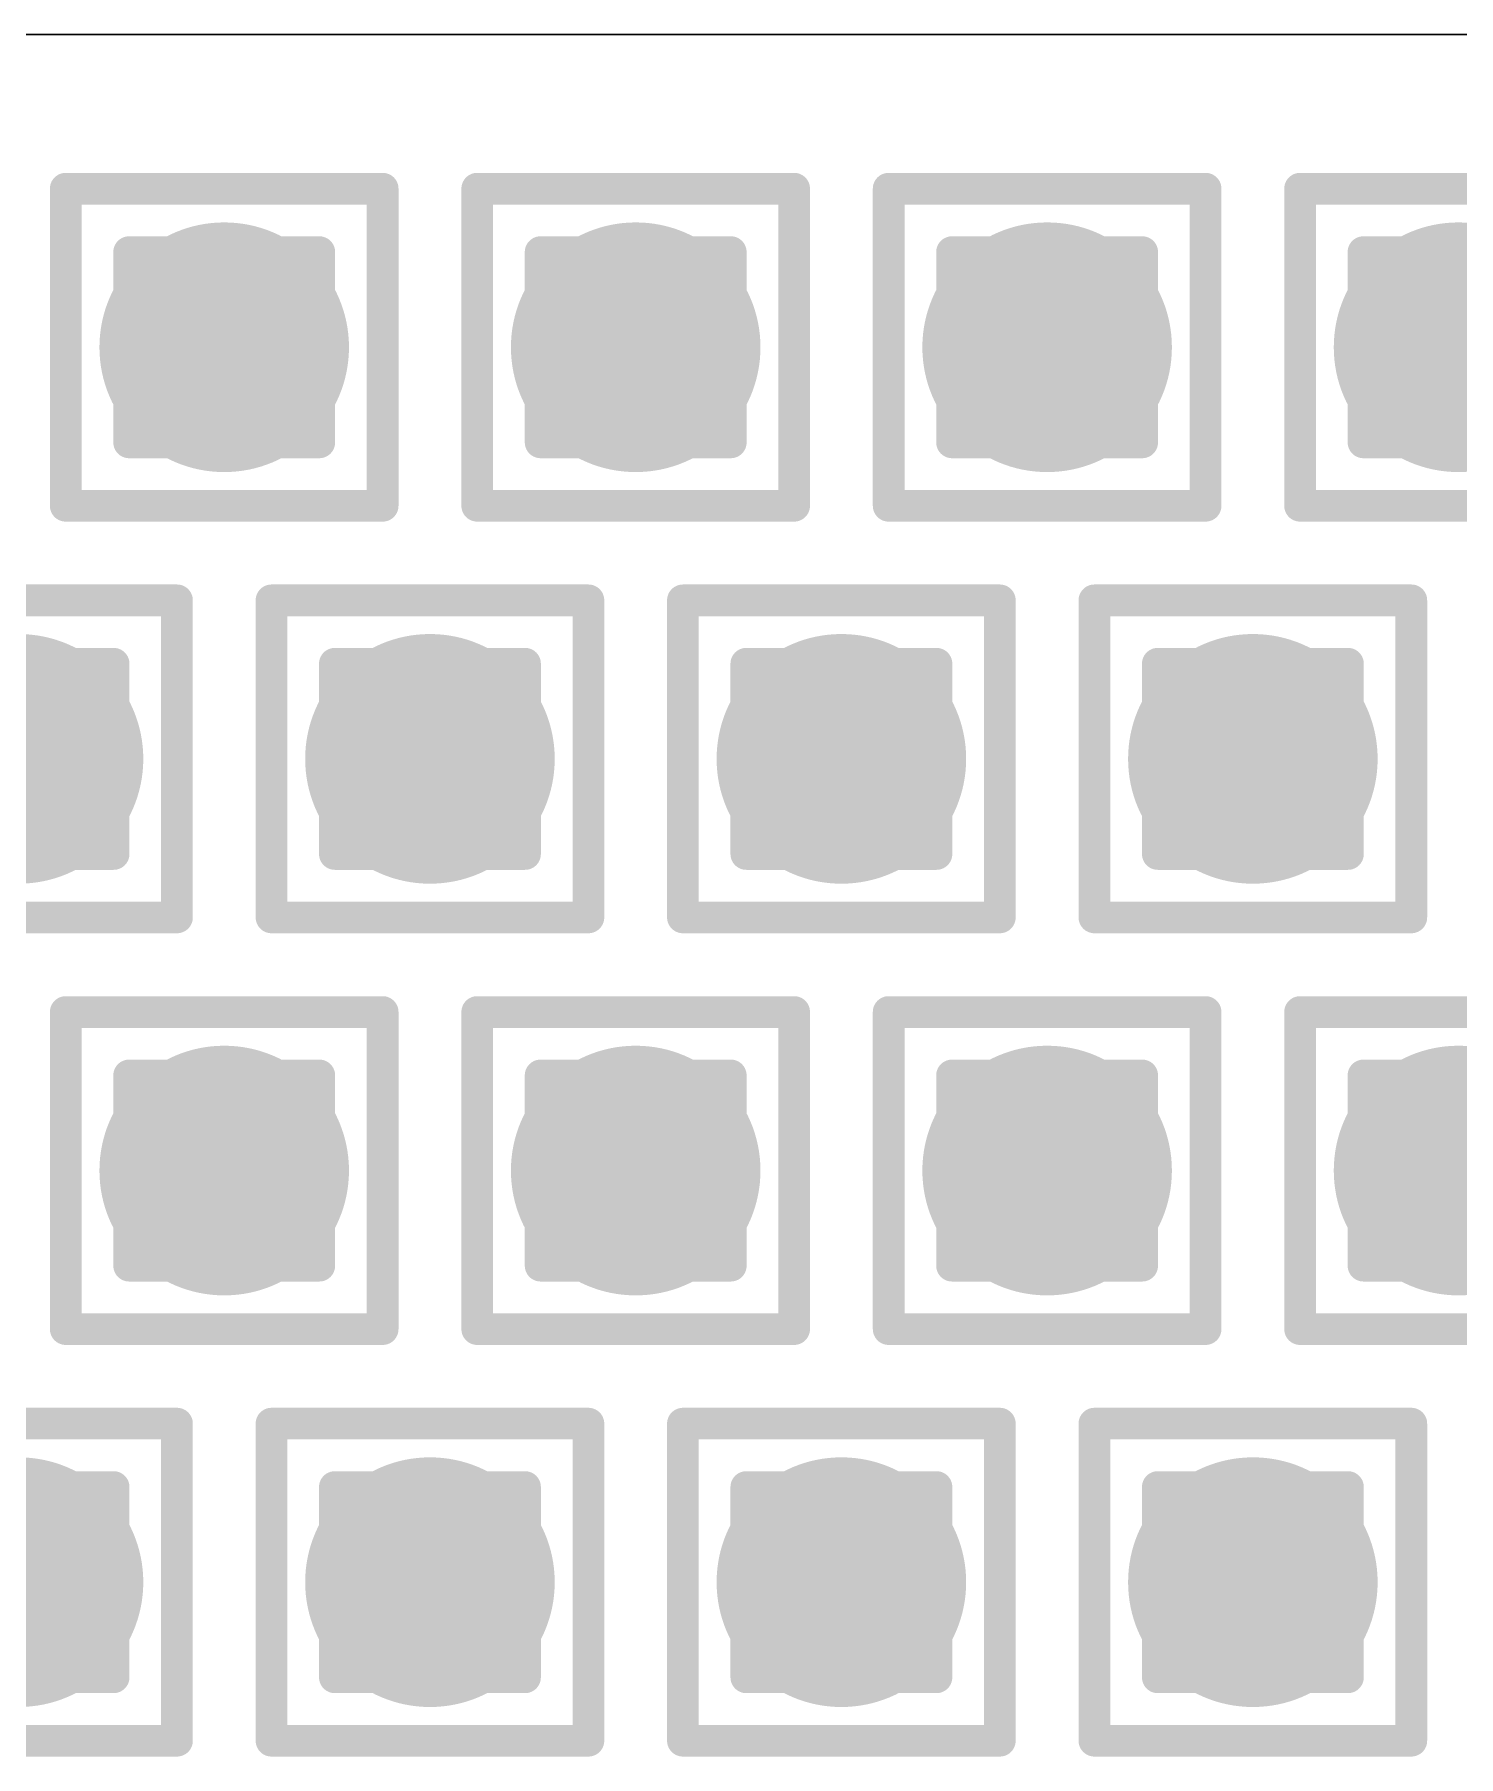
# Model space of a CAD drawing. Header units: inches. Extents: x -12 to 5357, y -8 to 5291.
# Drawn here: x 37.18 to 39.463, y 11.097 to 13.856 of the extents above; entities that cross this region are included whole.
import ezdxf

# ---------------------------------------------------------------- set-up
doc = ezdxf.new("R2010")
doc.units = ezdxf.units.IN
for name, color, linetype in [('Bottom Layer', 5, 'Continuous'), ('Drill Drawing', 1, 'Continuous'), ('Ground', 16, 'Continuous'), ('Multi-Layer', 9, 'Continuous'), ('Power', 76, 'Continuous'), ('Top Layer', 1, 'Continuous'), ('Via Holes', 16, 'Continuous')]:
    doc.layers.add(name, color=color, linetype=linetype)

msp = doc.modelspace()

# ---------------------------------------------------------------- hatches: boundary and pattern name
at = {"layer": 'Bottom Layer'}
h = msp.add_hatch(color=5, dxfattribs=at)
edge = h.paths.add_edge_path()
edge.add_arc((37.4843, 13.3553), 0.2, 0, 360)
h = msp.add_hatch(color=5, dxfattribs=at)
edge = h.paths.add_edge_path()
edge.add_arc((38.1439, 13.3553), 0.2, 0, 360)
h = msp.add_hatch(color=5, dxfattribs=at)
edge = h.paths.add_edge_path()
edge.add_arc((38.8034, 13.3553), 0.2, 0, 360)
h = msp.add_hatch(color=5, dxfattribs=at)
edge = h.paths.add_edge_path()
edge.add_arc((39.4629, 13.3553), 0.2, 0, 360)
h = msp.add_hatch(color=5, dxfattribs=at)
edge = h.paths.add_edge_path()
edge.add_arc((37.1546, 12.6958), 0.2, 0, 360)
h = msp.add_hatch(color=5, dxfattribs=at)
edge = h.paths.add_edge_path()
edge.add_arc((37.8141, 12.6958), 0.2, 0, 360)
h = msp.add_hatch(color=5, dxfattribs=at)
edge = h.paths.add_edge_path()
edge.add_arc((38.4736, 12.6958), 0.2, 0, 360)
h = msp.add_hatch(color=5, dxfattribs=at)
edge = h.paths.add_edge_path()
edge.add_arc((39.1332, 12.6958), 0.2, 0, 360)
h = msp.add_hatch(color=5, dxfattribs=at)
edge = h.paths.add_edge_path()
edge.add_arc((37.4843, 12.0362), 0.2, 0, 360)
h = msp.add_hatch(color=5, dxfattribs=at)
edge = h.paths.add_edge_path()
edge.add_arc((38.1439, 12.0362), 0.2, 0, 360)
h = msp.add_hatch(color=5, dxfattribs=at)
edge = h.paths.add_edge_path()
edge.add_arc((38.8034, 12.0362), 0.2, 0, 360)
h = msp.add_hatch(color=5, dxfattribs=at)
edge = h.paths.add_edge_path()
edge.add_arc((39.4629, 12.0362), 0.2, 0, 360)
h = msp.add_hatch(color=5, dxfattribs=at)
edge = h.paths.add_edge_path()
edge.add_arc((37.1546, 11.3767), 0.2, 0, 360)
h = msp.add_hatch(color=5, dxfattribs=at)
edge = h.paths.add_edge_path()
edge.add_arc((37.8141, 11.3767), 0.2, 0, 360)
h = msp.add_hatch(color=5, dxfattribs=at)
edge = h.paths.add_edge_path()
edge.add_arc((38.4736, 11.3767), 0.2, 0, 360)
h = msp.add_hatch(color=5, dxfattribs=at)
edge = h.paths.add_edge_path()
edge.add_arc((39.1332, 11.3767), 0.2, 0, 360)
at = {"layer": 'Ground'}
h = msp.add_hatch(color=16, dxfattribs=at)
edge = h.paths.add_edge_path()
edge.add_arc((37.4843, 13.3553), 0.2, 0, 360)
h = msp.add_hatch(color=16, dxfattribs=at)
edge = h.paths.add_edge_path()
edge.add_arc((38.1439, 13.3553), 0.2, 0, 360)
h = msp.add_hatch(color=16, dxfattribs=at)
edge = h.paths.add_edge_path()
edge.add_arc((38.8034, 13.3553), 0.2, 0, 360)
h = msp.add_hatch(color=16, dxfattribs=at)
edge = h.paths.add_edge_path()
edge.add_arc((39.4629, 13.3553), 0.2, 0, 360)
h = msp.add_hatch(color=16, dxfattribs=at)
edge = h.paths.add_edge_path()
edge.add_arc((37.1546, 12.6958), 0.2, 0, 360)
h = msp.add_hatch(color=16, dxfattribs=at)
edge = h.paths.add_edge_path()
edge.add_arc((37.8141, 12.6958), 0.2, 0, 360)
h = msp.add_hatch(color=16, dxfattribs=at)
edge = h.paths.add_edge_path()
edge.add_arc((38.4736, 12.6958), 0.2, 0, 360)
h = msp.add_hatch(color=16, dxfattribs=at)
edge = h.paths.add_edge_path()
edge.add_arc((39.1332, 12.6958), 0.2, 0, 360)
h = msp.add_hatch(color=16, dxfattribs=at)
edge = h.paths.add_edge_path()
edge.add_arc((37.4843, 12.0362), 0.2, 0, 360)
h = msp.add_hatch(color=16, dxfattribs=at)
edge = h.paths.add_edge_path()
edge.add_arc((38.1439, 12.0362), 0.2, 0, 360)
h = msp.add_hatch(color=16, dxfattribs=at)
edge = h.paths.add_edge_path()
edge.add_arc((38.8034, 12.0362), 0.2, 0, 360)
h = msp.add_hatch(color=16, dxfattribs=at)
edge = h.paths.add_edge_path()
edge.add_arc((39.4629, 12.0362), 0.2, 0, 360)
h = msp.add_hatch(color=16, dxfattribs=at)
edge = h.paths.add_edge_path()
edge.add_arc((37.1546, 11.3767), 0.2, 0, 360)
h = msp.add_hatch(color=16, dxfattribs=at)
edge = h.paths.add_edge_path()
edge.add_arc((37.8141, 11.3767), 0.2, 0, 360)
h = msp.add_hatch(color=16, dxfattribs=at)
edge = h.paths.add_edge_path()
edge.add_arc((38.4736, 11.3767), 0.2, 0, 360)
h = msp.add_hatch(color=16, dxfattribs=at)
edge = h.paths.add_edge_path()
edge.add_arc((39.1332, 11.3767), 0.2, 0, 360)
at = {"layer": 'Power'}
h = msp.add_hatch(color=76, dxfattribs=at)
edge = h.paths.add_edge_path()
edge.add_arc((37.4843, 13.3553), 0.2, 0, 360)
h = msp.add_hatch(color=76, dxfattribs=at)
edge = h.paths.add_edge_path()
edge.add_arc((38.1439, 13.3553), 0.2, 0, 360)
h = msp.add_hatch(color=76, dxfattribs=at)
edge = h.paths.add_edge_path()
edge.add_arc((38.8034, 13.3553), 0.2, 0, 360)
h = msp.add_hatch(color=76, dxfattribs=at)
edge = h.paths.add_edge_path()
edge.add_arc((39.4629, 13.3553), 0.2, 0, 360)
h = msp.add_hatch(color=76, dxfattribs=at)
edge = h.paths.add_edge_path()
edge.add_arc((37.1546, 12.6958), 0.2, 0, 360)
h = msp.add_hatch(color=76, dxfattribs=at)
edge = h.paths.add_edge_path()
edge.add_arc((37.8141, 12.6958), 0.2, 0, 360)
h = msp.add_hatch(color=76, dxfattribs=at)
edge = h.paths.add_edge_path()
edge.add_arc((38.4736, 12.6958), 0.2, 0, 360)
h = msp.add_hatch(color=76, dxfattribs=at)
edge = h.paths.add_edge_path()
edge.add_arc((39.1332, 12.6958), 0.2, 0, 360)
h = msp.add_hatch(color=76, dxfattribs=at)
edge = h.paths.add_edge_path()
edge.add_arc((37.4843, 12.0362), 0.2, 0, 360)
h = msp.add_hatch(color=76, dxfattribs=at)
edge = h.paths.add_edge_path()
edge.add_arc((38.1439, 12.0362), 0.2, 0, 360)
h = msp.add_hatch(color=76, dxfattribs=at)
edge = h.paths.add_edge_path()
edge.add_arc((38.8034, 12.0362), 0.2, 0, 360)
h = msp.add_hatch(color=76, dxfattribs=at)
edge = h.paths.add_edge_path()
edge.add_arc((39.4629, 12.0362), 0.2, 0, 360)
h = msp.add_hatch(color=76, dxfattribs=at)
edge = h.paths.add_edge_path()
edge.add_arc((37.1546, 11.3767), 0.2, 0, 360)
h = msp.add_hatch(color=76, dxfattribs=at)
edge = h.paths.add_edge_path()
edge.add_arc((37.8141, 11.3767), 0.2, 0, 360)
h = msp.add_hatch(color=76, dxfattribs=at)
edge = h.paths.add_edge_path()
edge.add_arc((38.4736, 11.3767), 0.2, 0, 360)
h = msp.add_hatch(color=76, dxfattribs=at)
edge = h.paths.add_edge_path()
edge.add_arc((39.1332, 11.3767), 0.2, 0, 360)
at = {"layer": 'Top Layer'}
h = msp.add_hatch(color=1, dxfattribs=at)
edge = h.paths.add_edge_path()
edge.add_arc((37.4843, 13.3553), 0.2, 0, 360)
h = msp.add_hatch(color=1, dxfattribs=at)
edge = h.paths.add_edge_path()
edge.add_arc((38.1439, 13.3553), 0.2, 0, 360)
h = msp.add_hatch(color=1, dxfattribs=at)
edge = h.paths.add_edge_path()
edge.add_arc((38.8034, 13.3553), 0.2, 0, 360)
h = msp.add_hatch(color=1, dxfattribs=at)
edge = h.paths.add_edge_path()
edge.add_arc((39.4629, 13.3553), 0.2, 0, 360)
h = msp.add_hatch(color=1, dxfattribs=at)
edge = h.paths.add_edge_path()
edge.add_arc((37.1546, 12.6958), 0.2, 0, 360)
h = msp.add_hatch(color=1, dxfattribs=at)
edge = h.paths.add_edge_path()
edge.add_arc((37.8141, 12.6958), 0.2, 0, 360)
h = msp.add_hatch(color=1, dxfattribs=at)
edge = h.paths.add_edge_path()
edge.add_arc((38.4736, 12.6958), 0.2, 0, 360)
h = msp.add_hatch(color=1, dxfattribs=at)
edge = h.paths.add_edge_path()
edge.add_arc((39.1332, 12.6958), 0.2, 0, 360)
h = msp.add_hatch(color=1, dxfattribs=at)
edge = h.paths.add_edge_path()
edge.add_arc((37.4843, 12.0362), 0.2, 0, 360)
h = msp.add_hatch(color=1, dxfattribs=at)
edge = h.paths.add_edge_path()
edge.add_arc((38.1439, 12.0362), 0.2, 0, 360)
h = msp.add_hatch(color=1, dxfattribs=at)
edge = h.paths.add_edge_path()
edge.add_arc((38.8034, 12.0362), 0.2, 0, 360)
h = msp.add_hatch(color=1, dxfattribs=at)
edge = h.paths.add_edge_path()
edge.add_arc((39.4629, 12.0362), 0.2, 0, 360)
h = msp.add_hatch(color=1, dxfattribs=at)
edge = h.paths.add_edge_path()
edge.add_arc((37.1546, 11.3767), 0.2, 0, 360)
h = msp.add_hatch(color=1, dxfattribs=at)
edge = h.paths.add_edge_path()
edge.add_arc((37.8141, 11.3767), 0.2, 0, 360)
h = msp.add_hatch(color=1, dxfattribs=at)
edge = h.paths.add_edge_path()
edge.add_arc((38.4736, 11.3767), 0.2, 0, 360)
h = msp.add_hatch(color=1, dxfattribs=at)
edge = h.paths.add_edge_path()
edge.add_arc((39.1332, 11.3767), 0.2, 0, 360)
at = {"layer": 'Via Holes'}
h = msp.add_hatch(color=7, dxfattribs=at)
edge = h.paths.add_edge_path()
edge.add_arc((37.4843, 13.3553), 0.1, 0, 360)
h = msp.add_hatch(color=7, dxfattribs=at)
edge = h.paths.add_edge_path()
edge.add_arc((38.1439, 13.3553), 0.1, 0, 360)
h = msp.add_hatch(color=7, dxfattribs=at)
edge = h.paths.add_edge_path()
edge.add_arc((38.8034, 13.3553), 0.1, 0, 360)
h = msp.add_hatch(color=7, dxfattribs=at)
edge = h.paths.add_edge_path()
edge.add_arc((39.4629, 13.3553), 0.1, 0, 360)
h = msp.add_hatch(color=7, dxfattribs=at)
edge = h.paths.add_edge_path()
edge.add_arc((37.1546, 12.6958), 0.1, 0, 360)
h = msp.add_hatch(color=7, dxfattribs=at)
edge = h.paths.add_edge_path()
edge.add_arc((37.8141, 12.6958), 0.1, 0, 360)
h = msp.add_hatch(color=7, dxfattribs=at)
edge = h.paths.add_edge_path()
edge.add_arc((38.4736, 12.6958), 0.1, 0, 360)
h = msp.add_hatch(color=7, dxfattribs=at)
edge = h.paths.add_edge_path()
edge.add_arc((39.1332, 12.6958), 0.1, 0, 360)
h = msp.add_hatch(color=7, dxfattribs=at)
edge = h.paths.add_edge_path()
edge.add_arc((37.4843, 12.0362), 0.1, 0, 360)
h = msp.add_hatch(color=7, dxfattribs=at)
edge = h.paths.add_edge_path()
edge.add_arc((38.1439, 12.0362), 0.1, 0, 360)
h = msp.add_hatch(color=7, dxfattribs=at)
edge = h.paths.add_edge_path()
edge.add_arc((38.8034, 12.0362), 0.1, 0, 360)
h = msp.add_hatch(color=7, dxfattribs=at)
edge = h.paths.add_edge_path()
edge.add_arc((39.4629, 12.0362), 0.1, 0, 360)
h = msp.add_hatch(color=7, dxfattribs=at)
edge = h.paths.add_edge_path()
edge.add_arc((37.1546, 11.3767), 0.1, 0, 360)
h = msp.add_hatch(color=7, dxfattribs=at)
edge = h.paths.add_edge_path()
edge.add_arc((37.8141, 11.3767), 0.1, 0, 360)
h = msp.add_hatch(color=7, dxfattribs=at)
edge = h.paths.add_edge_path()
edge.add_arc((38.4736, 11.3767), 0.1, 0, 360)
h = msp.add_hatch(color=7, dxfattribs=at)
edge = h.paths.add_edge_path()
edge.add_arc((39.1332, 11.3767), 0.1, 0, 360)

# ---------------------------------------------------------------- linework, layer by layer
at = {"layer": 'Bottom Layer'}
msp.add_line((35.0001, 13.8565), (45.6117, 13.8565), dxfattribs=at)
at = {"layer": 'Drill Drawing'}
for points in [[(37.2303, 13.6093, 0.0508, 0.0508, 0), (37.7383, 13.6093, 0.0508, 0.0508, 0)], [(37.2303, 13.1013, 0.0508, 0.0508, 0), (37.2303, 13.6093, 0.0508, 0.0508, 0)], [(37.7383, 13.1013, 0.0508, 0.0508, 0), (37.7383, 13.6093, 0.0508, 0.0508, 0)], [(37.8899, 13.6093, 0.0508, 0.0508, 0), (38.3979, 13.6093, 0.0508, 0.0508, 0)], [(37.8899, 13.1013, 0.0508, 0.0508, 0), (37.8899, 13.6093, 0.0508, 0.0508, 0)], [(38.3979, 13.1013, 0.0508, 0.0508, 0), (38.3979, 13.6093, 0.0508, 0.0508, 0)], [(38.5494, 13.6093, 0.0508, 0.0508, 0), (39.0574, 13.6093, 0.0508, 0.0508, 0)], [(38.5494, 13.1013, 0.0508, 0.0508, 0), (38.5494, 13.6093, 0.0508, 0.0508, 0)], [(39.0574, 13.1013, 0.0508, 0.0508, 0), (39.0574, 13.6093, 0.0508, 0.0508, 0)], [(39.2089, 13.6093, 0.0508, 0.0508, 0), (39.7169, 13.6093, 0.0508, 0.0508, 0)], [(39.2089, 13.1013, 0.0508, 0.0508, 0), (39.2089, 13.6093, 0.0508, 0.0508, 0)], [(37.3319, 13.5077, 0.0508, 0.0508, 0), (37.6367, 13.5077, 0.0508, 0.0508, 0)], [(37.3319, 13.2029, 0.0508, 0.0508, 0), (37.3319, 13.5077, 0.0508, 0.0508, 0)], [(37.6367, 13.2029, 0.0508, 0.0508, 0), (37.6367, 13.5077, 0.0508, 0.0508, 0)], [(37.9915, 13.5077, 0.0508, 0.0508, 0), (38.2963, 13.5077, 0.0508, 0.0508, 0)], [(37.9915, 13.2029, 0.0508, 0.0508, 0), (37.9915, 13.5077, 0.0508, 0.0508, 0)], [(38.2963, 13.2029, 0.0508, 0.0508, 0), (38.2963, 13.5077, 0.0508, 0.0508, 0)], [(38.651, 13.5077, 0.0508, 0.0508, 0), (38.9558, 13.5077, 0.0508, 0.0508, 0)], [(38.651, 13.2029, 0.0508, 0.0508, 0), (38.651, 13.5077, 0.0508, 0.0508, 0)], [(38.9558, 13.2029, 0.0508, 0.0508, 0), (38.9558, 13.5077, 0.0508, 0.0508, 0)], [(39.3105, 13.5077, 0.0508, 0.0508, 0), (39.6153, 13.5077, 0.0508, 0.0508, 0)], [(39.3105, 13.2029, 0.0508, 0.0508, 0), (39.3105, 13.5077, 0.0508, 0.0508, 0)], [(37.3319, 13.2029, 0.0508, 0.0508, 0), (37.6367, 13.2029, 0.0508, 0.0508, 0)], [(37.9915, 13.2029, 0.0508, 0.0508, 0), (38.2963, 13.2029, 0.0508, 0.0508, 0)], [(38.651, 13.2029, 0.0508, 0.0508, 0), (38.9558, 13.2029, 0.0508, 0.0508, 0)], [(39.3105, 13.2029, 0.0508, 0.0508, 0), (39.6153, 13.2029, 0.0508, 0.0508, 0)], [(37.2303, 13.1013, 0.0508, 0.0508, 0), (37.7383, 13.1013, 0.0508, 0.0508, 0)], [(37.8899, 13.1013, 0.0508, 0.0508, 0), (38.3979, 13.1013, 0.0508, 0.0508, 0)], [(38.5494, 13.1013, 0.0508, 0.0508, 0), (39.0574, 13.1013, 0.0508, 0.0508, 0)], [(39.2089, 13.1013, 0.0508, 0.0508, 0), (39.7169, 13.1013, 0.0508, 0.0508, 0)], [(36.9006, 12.9498, 0.0508, 0.0508, 0), (37.4086, 12.9498, 0.0508, 0.0508, 0)], [(37.4086, 12.4418, 0.0508, 0.0508, 0), (37.4086, 12.9498, 0.0508, 0.0508, 0)], [(37.5601, 12.9498, 0.0508, 0.0508, 0), (38.0681, 12.9498, 0.0508, 0.0508, 0)], [(37.5601, 12.4418, 0.0508, 0.0508, 0), (37.5601, 12.9498, 0.0508, 0.0508, 0)], [(38.0681, 12.4418, 0.0508, 0.0508, 0), (38.0681, 12.9498, 0.0508, 0.0508, 0)], [(38.2196, 12.9498, 0.0508, 0.0508, 0), (38.7276, 12.9498, 0.0508, 0.0508, 0)], [(38.2196, 12.4418, 0.0508, 0.0508, 0), (38.2196, 12.9498, 0.0508, 0.0508, 0)], [(38.7276, 12.4418, 0.0508, 0.0508, 0), (38.7276, 12.9498, 0.0508, 0.0508, 0)], [(38.8792, 12.9498, 0.0508, 0.0508, 0), (39.3872, 12.9498, 0.0508, 0.0508, 0)], [(38.8792, 12.4418, 0.0508, 0.0508, 0), (38.8792, 12.9498, 0.0508, 0.0508, 0)], [(39.3872, 12.4418, 0.0508, 0.0508, 0), (39.3872, 12.9498, 0.0508, 0.0508, 0)], [(37.0022, 12.8482, 0.0508, 0.0508, 0), (37.307, 12.8482, 0.0508, 0.0508, 0)], [(37.307, 12.5434, 0.0508, 0.0508, 0), (37.307, 12.8482, 0.0508, 0.0508, 0)], [(37.6617, 12.8482, 0.0508, 0.0508, 0), (37.9665, 12.8482, 0.0508, 0.0508, 0)], [(37.6617, 12.5434, 0.0508, 0.0508, 0), (37.6617, 12.8482, 0.0508, 0.0508, 0)], [(37.9665, 12.5434, 0.0508, 0.0508, 0), (37.9665, 12.8482, 0.0508, 0.0508, 0)], [(38.3212, 12.8482, 0.0508, 0.0508, 0), (38.626, 12.8482, 0.0508, 0.0508, 0)], [(38.3212, 12.5434, 0.0508, 0.0508, 0), (38.3212, 12.8482, 0.0508, 0.0508, 0)], [(38.626, 12.5434, 0.0508, 0.0508, 0), (38.626, 12.8482, 0.0508, 0.0508, 0)], [(38.9808, 12.8482, 0.0508, 0.0508, 0), (39.2856, 12.8482, 0.0508, 0.0508, 0)], [(38.9808, 12.5434, 0.0508, 0.0508, 0), (38.9808, 12.8482, 0.0508, 0.0508, 0)], [(39.2856, 12.5434, 0.0508, 0.0508, 0), (39.2856, 12.8482, 0.0508, 0.0508, 0)], [(37.0022, 12.5434, 0.0508, 0.0508, 0), (37.307, 12.5434, 0.0508, 0.0508, 0)], [(37.6617, 12.5434, 0.0508, 0.0508, 0), (37.9665, 12.5434, 0.0508, 0.0508, 0)], [(38.3212, 12.5434, 0.0508, 0.0508, 0), (38.626, 12.5434, 0.0508, 0.0508, 0)], [(38.9808, 12.5434, 0.0508, 0.0508, 0), (39.2856, 12.5434, 0.0508, 0.0508, 0)], [(36.9006, 12.4418, 0.0508, 0.0508, 0), (37.4086, 12.4418, 0.0508, 0.0508, 0)], [(37.5601, 12.4418, 0.0508, 0.0508, 0), (38.0681, 12.4418, 0.0508, 0.0508, 0)], [(38.2196, 12.4418, 0.0508, 0.0508, 0), (38.7276, 12.4418, 0.0508, 0.0508, 0)], [(38.8792, 12.4418, 0.0508, 0.0508, 0), (39.3872, 12.4418, 0.0508, 0.0508, 0)], [(37.2303, 12.2902, 0.0508, 0.0508, 0), (37.7383, 12.2902, 0.0508, 0.0508, 0)], [(37.2303, 11.7822, 0.0508, 0.0508, 0), (37.2303, 12.2902, 0.0508, 0.0508, 0)], [(37.7383, 11.7822, 0.0508, 0.0508, 0), (37.7383, 12.2902, 0.0508, 0.0508, 0)], [(37.8899, 12.2902, 0.0508, 0.0508, 0), (38.3979, 12.2902, 0.0508, 0.0508, 0)], [(37.8899, 11.7822, 0.0508, 0.0508, 0), (37.8899, 12.2902, 0.0508, 0.0508, 0)], [(38.3979, 11.7822, 0.0508, 0.0508, 0), (38.3979, 12.2902, 0.0508, 0.0508, 0)], [(38.5494, 12.2902, 0.0508, 0.0508, 0), (39.0574, 12.2902, 0.0508, 0.0508, 0)], [(38.5494, 11.7822, 0.0508, 0.0508, 0), (38.5494, 12.2902, 0.0508, 0.0508, 0)], [(39.0574, 11.7822, 0.0508, 0.0508, 0), (39.0574, 12.2902, 0.0508, 0.0508, 0)], [(39.2089, 12.2902, 0.0508, 0.0508, 0), (39.7169, 12.2902, 0.0508, 0.0508, 0)], [(39.2089, 11.7822, 0.0508, 0.0508, 0), (39.2089, 12.2902, 0.0508, 0.0508, 0)], [(37.3319, 12.1886, 0.0508, 0.0508, 0), (37.6367, 12.1886, 0.0508, 0.0508, 0)], [(37.3319, 11.8838, 0.0508, 0.0508, 0), (37.3319, 12.1886, 0.0508, 0.0508, 0)], [(37.6367, 11.8838, 0.0508, 0.0508, 0), (37.6367, 12.1886, 0.0508, 0.0508, 0)], [(37.9915, 12.1886, 0.0508, 0.0508, 0), (38.2963, 12.1886, 0.0508, 0.0508, 0)], [(37.9915, 11.8838, 0.0508, 0.0508, 0), (37.9915, 12.1886, 0.0508, 0.0508, 0)], [(38.2963, 11.8838, 0.0508, 0.0508, 0), (38.2963, 12.1886, 0.0508, 0.0508, 0)], [(38.651, 12.1886, 0.0508, 0.0508, 0), (38.9558, 12.1886, 0.0508, 0.0508, 0)], [(38.651, 11.8838, 0.0508, 0.0508, 0), (38.651, 12.1886, 0.0508, 0.0508, 0)], [(38.9558, 11.8838, 0.0508, 0.0508, 0), (38.9558, 12.1886, 0.0508, 0.0508, 0)], [(39.3105, 12.1886, 0.0508, 0.0508, 0), (39.6153, 12.1886, 0.0508, 0.0508, 0)], [(39.3105, 11.8838, 0.0508, 0.0508, 0), (39.3105, 12.1886, 0.0508, 0.0508, 0)], [(37.3319, 11.8838, 0.0508, 0.0508, 0), (37.6367, 11.8838, 0.0508, 0.0508, 0)], [(37.9915, 11.8838, 0.0508, 0.0508, 0), (38.2963, 11.8838, 0.0508, 0.0508, 0)], [(38.651, 11.8838, 0.0508, 0.0508, 0), (38.9558, 11.8838, 0.0508, 0.0508, 0)], [(39.3105, 11.8838, 0.0508, 0.0508, 0), (39.6153, 11.8838, 0.0508, 0.0508, 0)], [(37.2303, 11.7822, 0.0508, 0.0508, 0), (37.7383, 11.7822, 0.0508, 0.0508, 0)], [(37.8899, 11.7822, 0.0508, 0.0508, 0), (38.3979, 11.7822, 0.0508, 0.0508, 0)], [(38.5494, 11.7822, 0.0508, 0.0508, 0), (39.0574, 11.7822, 0.0508, 0.0508, 0)], [(39.2089, 11.7822, 0.0508, 0.0508, 0), (39.7169, 11.7822, 0.0508, 0.0508, 0)], [(36.9006, 11.6307, 0.0508, 0.0508, 0), (37.4086, 11.6307, 0.0508, 0.0508, 0)], [(37.4086, 11.1227, 0.0508, 0.0508, 0), (37.4086, 11.6307, 0.0508, 0.0508, 0)], [(37.5601, 11.6307, 0.0508, 0.0508, 0), (38.0681, 11.6307, 0.0508, 0.0508, 0)], [(37.5601, 11.1227, 0.0508, 0.0508, 0), (37.5601, 11.6307, 0.0508, 0.0508, 0)], [(38.0681, 11.1227, 0.0508, 0.0508, 0), (38.0681, 11.6307, 0.0508, 0.0508, 0)], [(38.2196, 11.6307, 0.0508, 0.0508, 0), (38.7276, 11.6307, 0.0508, 0.0508, 0)], [(38.2196, 11.1227, 0.0508, 0.0508, 0), (38.2196, 11.6307, 0.0508, 0.0508, 0)], [(38.7276, 11.1227, 0.0508, 0.0508, 0), (38.7276, 11.6307, 0.0508, 0.0508, 0)], [(38.8792, 11.6307, 0.0508, 0.0508, 0), (39.3872, 11.6307, 0.0508, 0.0508, 0)], [(38.8792, 11.1227, 0.0508, 0.0508, 0), (38.8792, 11.6307, 0.0508, 0.0508, 0)], [(39.3872, 11.1227, 0.0508, 0.0508, 0), (39.3872, 11.6307, 0.0508, 0.0508, 0)], [(37.0022, 11.5291, 0.0508, 0.0508, 0), (37.307, 11.5291, 0.0508, 0.0508, 0)], [(37.307, 11.2243, 0.0508, 0.0508, 0), (37.307, 11.5291, 0.0508, 0.0508, 0)], [(37.6617, 11.5291, 0.0508, 0.0508, 0), (37.9665, 11.5291, 0.0508, 0.0508, 0)], [(37.6617, 11.2243, 0.0508, 0.0508, 0), (37.6617, 11.5291, 0.0508, 0.0508, 0)], [(37.9665, 11.2243, 0.0508, 0.0508, 0), (37.9665, 11.5291, 0.0508, 0.0508, 0)], [(38.3212, 11.5291, 0.0508, 0.0508, 0), (38.626, 11.5291, 0.0508, 0.0508, 0)], [(38.3212, 11.2243, 0.0508, 0.0508, 0), (38.3212, 11.5291, 0.0508, 0.0508, 0)], [(38.626, 11.2243, 0.0508, 0.0508, 0), (38.626, 11.5291, 0.0508, 0.0508, 0)], [(38.9808, 11.5291, 0.0508, 0.0508, 0), (39.2856, 11.5291, 0.0508, 0.0508, 0)], [(38.9808, 11.2243, 0.0508, 0.0508, 0), (38.9808, 11.5291, 0.0508, 0.0508, 0)], [(39.2856, 11.2243, 0.0508, 0.0508, 0), (39.2856, 11.5291, 0.0508, 0.0508, 0)], [(37.0022, 11.2243, 0.0508, 0.0508, 0), (37.307, 11.2243, 0.0508, 0.0508, 0)], [(37.6617, 11.2243, 0.0508, 0.0508, 0), (37.9665, 11.2243, 0.0508, 0.0508, 0)], [(38.3212, 11.2243, 0.0508, 0.0508, 0), (38.626, 11.2243, 0.0508, 0.0508, 0)], [(38.9808, 11.2243, 0.0508, 0.0508, 0), (39.2856, 11.2243, 0.0508, 0.0508, 0)], [(36.9006, 11.1227, 0.0508, 0.0508, 0), (37.4086, 11.1227, 0.0508, 0.0508, 0)], [(37.5601, 11.1227, 0.0508, 0.0508, 0), (38.0681, 11.1227, 0.0508, 0.0508, 0)], [(38.2196, 11.1227, 0.0508, 0.0508, 0), (38.7276, 11.1227, 0.0508, 0.0508, 0)], [(38.8792, 11.1227, 0.0508, 0.0508, 0), (39.3872, 11.1227, 0.0508, 0.0508, 0)]]:
    msp.add_lwpolyline(points, format="xyseb", dxfattribs=at)
for points in [[(37.2176, 13.6093, 0.0254, 0.0254, 1), (37.243, 13.6093, 0.0254, 0.0254, 1)], [(37.2176, 13.6093, 0.0254, 0.0254, 1), (37.243, 13.6093, 0.0254, 0.0254, 1)], [(37.7256, 13.6093, 0.0254, 0.0254, 1), (37.751, 13.6093, 0.0254, 0.0254, 1)], [(37.7256, 13.6093, 0.0254, 0.0254, 1), (37.751, 13.6093, 0.0254, 0.0254, 1)], [(37.8772, 13.6093, 0.0254, 0.0254, 1), (37.9026, 13.6093, 0.0254, 0.0254, 1)], [(37.8772, 13.6093, 0.0254, 0.0254, 1), (37.9026, 13.6093, 0.0254, 0.0254, 1)], [(38.3852, 13.6093, 0.0254, 0.0254, 1), (38.4106, 13.6093, 0.0254, 0.0254, 1)], [(38.3852, 13.6093, 0.0254, 0.0254, 1), (38.4106, 13.6093, 0.0254, 0.0254, 1)], [(38.5367, 13.6093, 0.0254, 0.0254, 1), (38.5621, 13.6093, 0.0254, 0.0254, 1)], [(38.5367, 13.6093, 0.0254, 0.0254, 1), (38.5621, 13.6093, 0.0254, 0.0254, 1)], [(39.0447, 13.6093, 0.0254, 0.0254, 1), (39.0701, 13.6093, 0.0254, 0.0254, 1)], [(39.0447, 13.6093, 0.0254, 0.0254, 1), (39.0701, 13.6093, 0.0254, 0.0254, 1)], [(39.1962, 13.6093, 0.0254, 0.0254, 1), (39.2216, 13.6093, 0.0254, 0.0254, 1)], [(39.1962, 13.6093, 0.0254, 0.0254, 1), (39.2216, 13.6093, 0.0254, 0.0254, 1)], [(37.3192, 13.5077, 0.0254, 0.0254, 1), (37.3446, 13.5077, 0.0254, 0.0254, 1)], [(37.3192, 13.5077, 0.0254, 0.0254, 1), (37.3446, 13.5077, 0.0254, 0.0254, 1)], [(37.624, 13.5077, 0.0254, 0.0254, 1), (37.6494, 13.5077, 0.0254, 0.0254, 1)], [(37.624, 13.5077, 0.0254, 0.0254, 1), (37.6494, 13.5077, 0.0254, 0.0254, 1)], [(37.9788, 13.5077, 0.0254, 0.0254, 1), (38.0042, 13.5077, 0.0254, 0.0254, 1)], [(37.9788, 13.5077, 0.0254, 0.0254, 1), (38.0042, 13.5077, 0.0254, 0.0254, 1)], [(38.2836, 13.5077, 0.0254, 0.0254, 1), (38.309, 13.5077, 0.0254, 0.0254, 1)], [(38.2836, 13.5077, 0.0254, 0.0254, 1), (38.309, 13.5077, 0.0254, 0.0254, 1)], [(38.6383, 13.5077, 0.0254, 0.0254, 1), (38.6637, 13.5077, 0.0254, 0.0254, 1)], [(38.6383, 13.5077, 0.0254, 0.0254, 1), (38.6637, 13.5077, 0.0254, 0.0254, 1)], [(38.9431, 13.5077, 0.0254, 0.0254, 1), (38.9685, 13.5077, 0.0254, 0.0254, 1)], [(38.9431, 13.5077, 0.0254, 0.0254, 1), (38.9685, 13.5077, 0.0254, 0.0254, 1)], [(39.2978, 13.5077, 0.0254, 0.0254, 1), (39.3232, 13.5077, 0.0254, 0.0254, 1)], [(39.2978, 13.5077, 0.0254, 0.0254, 1), (39.3232, 13.5077, 0.0254, 0.0254, 1)], [(37.3192, 13.2029, 0.0254, 0.0254, 1), (37.3446, 13.2029, 0.0254, 0.0254, 1)], [(37.3192, 13.2029, 0.0254, 0.0254, 1), (37.3446, 13.2029, 0.0254, 0.0254, 1)], [(37.624, 13.2029, 0.0254, 0.0254, 1), (37.6494, 13.2029, 0.0254, 0.0254, 1)], [(37.624, 13.2029, 0.0254, 0.0254, 1), (37.6494, 13.2029, 0.0254, 0.0254, 1)], [(37.9788, 13.2029, 0.0254, 0.0254, 1), (38.0042, 13.2029, 0.0254, 0.0254, 1)], [(37.9788, 13.2029, 0.0254, 0.0254, 1), (38.0042, 13.2029, 0.0254, 0.0254, 1)], [(38.2836, 13.2029, 0.0254, 0.0254, 1), (38.309, 13.2029, 0.0254, 0.0254, 1)], [(38.2836, 13.2029, 0.0254, 0.0254, 1), (38.309, 13.2029, 0.0254, 0.0254, 1)], [(38.6383, 13.2029, 0.0254, 0.0254, 1), (38.6637, 13.2029, 0.0254, 0.0254, 1)], [(38.6383, 13.2029, 0.0254, 0.0254, 1), (38.6637, 13.2029, 0.0254, 0.0254, 1)], [(38.9431, 13.2029, 0.0254, 0.0254, 1), (38.9685, 13.2029, 0.0254, 0.0254, 1)], [(38.9431, 13.2029, 0.0254, 0.0254, 1), (38.9685, 13.2029, 0.0254, 0.0254, 1)], [(39.2978, 13.2029, 0.0254, 0.0254, 1), (39.3232, 13.2029, 0.0254, 0.0254, 1)], [(39.2978, 13.2029, 0.0254, 0.0254, 1), (39.3232, 13.2029, 0.0254, 0.0254, 1)], [(37.2176, 13.1013, 0.0254, 0.0254, 1), (37.243, 13.1013, 0.0254, 0.0254, 1)], [(37.2176, 13.1013, 0.0254, 0.0254, 1), (37.243, 13.1013, 0.0254, 0.0254, 1)], [(37.7256, 13.1013, 0.0254, 0.0254, 1), (37.751, 13.1013, 0.0254, 0.0254, 1)], [(37.7256, 13.1013, 0.0254, 0.0254, 1), (37.751, 13.1013, 0.0254, 0.0254, 1)], [(37.8772, 13.1013, 0.0254, 0.0254, 1), (37.9026, 13.1013, 0.0254, 0.0254, 1)], [(37.8772, 13.1013, 0.0254, 0.0254, 1), (37.9026, 13.1013, 0.0254, 0.0254, 1)], [(38.3852, 13.1013, 0.0254, 0.0254, 1), (38.4106, 13.1013, 0.0254, 0.0254, 1)], [(38.3852, 13.1013, 0.0254, 0.0254, 1), (38.4106, 13.1013, 0.0254, 0.0254, 1)], [(38.5367, 13.1013, 0.0254, 0.0254, 1), (38.5621, 13.1013, 0.0254, 0.0254, 1)], [(38.5367, 13.1013, 0.0254, 0.0254, 1), (38.5621, 13.1013, 0.0254, 0.0254, 1)], [(39.0447, 13.1013, 0.0254, 0.0254, 1), (39.0701, 13.1013, 0.0254, 0.0254, 1)], [(39.0447, 13.1013, 0.0254, 0.0254, 1), (39.0701, 13.1013, 0.0254, 0.0254, 1)], [(39.1962, 13.1013, 0.0254, 0.0254, 1), (39.2216, 13.1013, 0.0254, 0.0254, 1)], [(39.1962, 13.1013, 0.0254, 0.0254, 1), (39.2216, 13.1013, 0.0254, 0.0254, 1)], [(37.3959, 12.9498, 0.0254, 0.0254, 1), (37.4213, 12.9498, 0.0254, 0.0254, 1)], [(37.3959, 12.9498, 0.0254, 0.0254, 1), (37.4213, 12.9498, 0.0254, 0.0254, 1)], [(37.5474, 12.9498, 0.0254, 0.0254, 1), (37.5728, 12.9498, 0.0254, 0.0254, 1)], [(37.5474, 12.9498, 0.0254, 0.0254, 1), (37.5728, 12.9498, 0.0254, 0.0254, 1)], [(38.0554, 12.9498, 0.0254, 0.0254, 1), (38.0808, 12.9498, 0.0254, 0.0254, 1)], [(38.0554, 12.9498, 0.0254, 0.0254, 1), (38.0808, 12.9498, 0.0254, 0.0254, 1)], [(38.2069, 12.9498, 0.0254, 0.0254, 1), (38.2323, 12.9498, 0.0254, 0.0254, 1)], [(38.2069, 12.9498, 0.0254, 0.0254, 1), (38.2323, 12.9498, 0.0254, 0.0254, 1)], [(38.7149, 12.9498, 0.0254, 0.0254, 1), (38.7403, 12.9498, 0.0254, 0.0254, 1)], [(38.7149, 12.9498, 0.0254, 0.0254, 1), (38.7403, 12.9498, 0.0254, 0.0254, 1)], [(38.8665, 12.9498, 0.0254, 0.0254, 1), (38.8919, 12.9498, 0.0254, 0.0254, 1)], [(38.8665, 12.9498, 0.0254, 0.0254, 1), (38.8919, 12.9498, 0.0254, 0.0254, 1)], [(39.3745, 12.9498, 0.0254, 0.0254, 1), (39.3999, 12.9498, 0.0254, 0.0254, 1)], [(39.3745, 12.9498, 0.0254, 0.0254, 1), (39.3999, 12.9498, 0.0254, 0.0254, 1)], [(37.2943, 12.8482, 0.0254, 0.0254, 1), (37.3197, 12.8482, 0.0254, 0.0254, 1)], [(37.2943, 12.8482, 0.0254, 0.0254, 1), (37.3197, 12.8482, 0.0254, 0.0254, 1)], [(37.649, 12.8482, 0.0254, 0.0254, 1), (37.6744, 12.8482, 0.0254, 0.0254, 1)], [(37.649, 12.8482, 0.0254, 0.0254, 1), (37.6744, 12.8482, 0.0254, 0.0254, 1)], [(37.9538, 12.8482, 0.0254, 0.0254, 1), (37.9792, 12.8482, 0.0254, 0.0254, 1)], [(37.9538, 12.8482, 0.0254, 0.0254, 1), (37.9792, 12.8482, 0.0254, 0.0254, 1)], [(38.3085, 12.8482, 0.0254, 0.0254, 1), (38.3339, 12.8482, 0.0254, 0.0254, 1)], [(38.3085, 12.8482, 0.0254, 0.0254, 1), (38.3339, 12.8482, 0.0254, 0.0254, 1)], [(38.6133, 12.8482, 0.0254, 0.0254, 1), (38.6387, 12.8482, 0.0254, 0.0254, 1)], [(38.6133, 12.8482, 0.0254, 0.0254, 1), (38.6387, 12.8482, 0.0254, 0.0254, 1)], [(38.9681, 12.8482, 0.0254, 0.0254, 1), (38.9935, 12.8482, 0.0254, 0.0254, 1)], [(38.9681, 12.8482, 0.0254, 0.0254, 1), (38.9935, 12.8482, 0.0254, 0.0254, 1)], [(39.2729, 12.8482, 0.0254, 0.0254, 1), (39.2983, 12.8482, 0.0254, 0.0254, 1)], [(39.2729, 12.8482, 0.0254, 0.0254, 1), (39.2983, 12.8482, 0.0254, 0.0254, 1)], [(37.2943, 12.5434, 0.0254, 0.0254, 1), (37.3197, 12.5434, 0.0254, 0.0254, 1)], [(37.2943, 12.5434, 0.0254, 0.0254, 1), (37.3197, 12.5434, 0.0254, 0.0254, 1)], [(37.649, 12.5434, 0.0254, 0.0254, 1), (37.6744, 12.5434, 0.0254, 0.0254, 1)], [(37.649, 12.5434, 0.0254, 0.0254, 1), (37.6744, 12.5434, 0.0254, 0.0254, 1)], [(37.9538, 12.5434, 0.0254, 0.0254, 1), (37.9792, 12.5434, 0.0254, 0.0254, 1)], [(37.9538, 12.5434, 0.0254, 0.0254, 1), (37.9792, 12.5434, 0.0254, 0.0254, 1)], [(38.3085, 12.5434, 0.0254, 0.0254, 1), (38.3339, 12.5434, 0.0254, 0.0254, 1)], [(38.3085, 12.5434, 0.0254, 0.0254, 1), (38.3339, 12.5434, 0.0254, 0.0254, 1)], [(38.6133, 12.5434, 0.0254, 0.0254, 1), (38.6387, 12.5434, 0.0254, 0.0254, 1)], [(38.6133, 12.5434, 0.0254, 0.0254, 1), (38.6387, 12.5434, 0.0254, 0.0254, 1)], [(38.9681, 12.5434, 0.0254, 0.0254, 1), (38.9935, 12.5434, 0.0254, 0.0254, 1)], [(38.9681, 12.5434, 0.0254, 0.0254, 1), (38.9935, 12.5434, 0.0254, 0.0254, 1)], [(39.2729, 12.5434, 0.0254, 0.0254, 1), (39.2983, 12.5434, 0.0254, 0.0254, 1)], [(39.2729, 12.5434, 0.0254, 0.0254, 1), (39.2983, 12.5434, 0.0254, 0.0254, 1)], [(37.3959, 12.4418, 0.0254, 0.0254, 1), (37.4213, 12.4418, 0.0254, 0.0254, 1)], [(37.3959, 12.4418, 0.0254, 0.0254, 1), (37.4213, 12.4418, 0.0254, 0.0254, 1)], [(37.5474, 12.4418, 0.0254, 0.0254, 1), (37.5728, 12.4418, 0.0254, 0.0254, 1)], [(37.5474, 12.4418, 0.0254, 0.0254, 1), (37.5728, 12.4418, 0.0254, 0.0254, 1)], [(38.0554, 12.4418, 0.0254, 0.0254, 1), (38.0808, 12.4418, 0.0254, 0.0254, 1)], [(38.0554, 12.4418, 0.0254, 0.0254, 1), (38.0808, 12.4418, 0.0254, 0.0254, 1)], [(38.2069, 12.4418, 0.0254, 0.0254, 1), (38.2323, 12.4418, 0.0254, 0.0254, 1)], [(38.2069, 12.4418, 0.0254, 0.0254, 1), (38.2323, 12.4418, 0.0254, 0.0254, 1)], [(38.7149, 12.4418, 0.0254, 0.0254, 1), (38.7403, 12.4418, 0.0254, 0.0254, 1)], [(38.7149, 12.4418, 0.0254, 0.0254, 1), (38.7403, 12.4418, 0.0254, 0.0254, 1)], [(38.8665, 12.4418, 0.0254, 0.0254, 1), (38.8919, 12.4418, 0.0254, 0.0254, 1)], [(38.8665, 12.4418, 0.0254, 0.0254, 1), (38.8919, 12.4418, 0.0254, 0.0254, 1)], [(39.3745, 12.4418, 0.0254, 0.0254, 1), (39.3999, 12.4418, 0.0254, 0.0254, 1)], [(39.3745, 12.4418, 0.0254, 0.0254, 1), (39.3999, 12.4418, 0.0254, 0.0254, 1)], [(37.2176, 12.2902, 0.0254, 0.0254, 1), (37.243, 12.2902, 0.0254, 0.0254, 1)], [(37.2176, 12.2902, 0.0254, 0.0254, 1), (37.243, 12.2902, 0.0254, 0.0254, 1)], [(37.7256, 12.2902, 0.0254, 0.0254, 1), (37.751, 12.2902, 0.0254, 0.0254, 1)], [(37.7256, 12.2902, 0.0254, 0.0254, 1), (37.751, 12.2902, 0.0254, 0.0254, 1)], [(37.8772, 12.2902, 0.0254, 0.0254, 1), (37.9026, 12.2902, 0.0254, 0.0254, 1)], [(37.8772, 12.2902, 0.0254, 0.0254, 1), (37.9026, 12.2902, 0.0254, 0.0254, 1)], [(38.3852, 12.2902, 0.0254, 0.0254, 1), (38.4106, 12.2902, 0.0254, 0.0254, 1)], [(38.3852, 12.2902, 0.0254, 0.0254, 1), (38.4106, 12.2902, 0.0254, 0.0254, 1)], [(38.5367, 12.2902, 0.0254, 0.0254, 1), (38.5621, 12.2902, 0.0254, 0.0254, 1)], [(38.5367, 12.2902, 0.0254, 0.0254, 1), (38.5621, 12.2902, 0.0254, 0.0254, 1)], [(39.0447, 12.2902, 0.0254, 0.0254, 1), (39.0701, 12.2902, 0.0254, 0.0254, 1)], [(39.0447, 12.2902, 0.0254, 0.0254, 1), (39.0701, 12.2902, 0.0254, 0.0254, 1)], [(39.1962, 12.2902, 0.0254, 0.0254, 1), (39.2216, 12.2902, 0.0254, 0.0254, 1)], [(39.1962, 12.2902, 0.0254, 0.0254, 1), (39.2216, 12.2902, 0.0254, 0.0254, 1)], [(37.3192, 12.1886, 0.0254, 0.0254, 1), (37.3446, 12.1886, 0.0254, 0.0254, 1)], [(37.3192, 12.1886, 0.0254, 0.0254, 1), (37.3446, 12.1886, 0.0254, 0.0254, 1)], [(37.624, 12.1886, 0.0254, 0.0254, 1), (37.6494, 12.1886, 0.0254, 0.0254, 1)], [(37.624, 12.1886, 0.0254, 0.0254, 1), (37.6494, 12.1886, 0.0254, 0.0254, 1)], [(37.9788, 12.1886, 0.0254, 0.0254, 1), (38.0042, 12.1886, 0.0254, 0.0254, 1)], [(37.9788, 12.1886, 0.0254, 0.0254, 1), (38.0042, 12.1886, 0.0254, 0.0254, 1)], [(38.2836, 12.1886, 0.0254, 0.0254, 1), (38.309, 12.1886, 0.0254, 0.0254, 1)], [(38.2836, 12.1886, 0.0254, 0.0254, 1), (38.309, 12.1886, 0.0254, 0.0254, 1)], [(38.6383, 12.1886, 0.0254, 0.0254, 1), (38.6637, 12.1886, 0.0254, 0.0254, 1)], [(38.6383, 12.1886, 0.0254, 0.0254, 1), (38.6637, 12.1886, 0.0254, 0.0254, 1)], [(38.9431, 12.1886, 0.0254, 0.0254, 1), (38.9685, 12.1886, 0.0254, 0.0254, 1)], [(38.9431, 12.1886, 0.0254, 0.0254, 1), (38.9685, 12.1886, 0.0254, 0.0254, 1)], [(39.2978, 12.1886, 0.0254, 0.0254, 1), (39.3232, 12.1886, 0.0254, 0.0254, 1)], [(39.2978, 12.1886, 0.0254, 0.0254, 1), (39.3232, 12.1886, 0.0254, 0.0254, 1)], [(37.3192, 11.8838, 0.0254, 0.0254, 1), (37.3446, 11.8838, 0.0254, 0.0254, 1)], [(37.3192, 11.8838, 0.0254, 0.0254, 1), (37.3446, 11.8838, 0.0254, 0.0254, 1)], [(37.624, 11.8838, 0.0254, 0.0254, 1), (37.6494, 11.8838, 0.0254, 0.0254, 1)], [(37.624, 11.8838, 0.0254, 0.0254, 1), (37.6494, 11.8838, 0.0254, 0.0254, 1)], [(37.9788, 11.8838, 0.0254, 0.0254, 1), (38.0042, 11.8838, 0.0254, 0.0254, 1)], [(37.9788, 11.8838, 0.0254, 0.0254, 1), (38.0042, 11.8838, 0.0254, 0.0254, 1)], [(38.2836, 11.8838, 0.0254, 0.0254, 1), (38.309, 11.8838, 0.0254, 0.0254, 1)], [(38.2836, 11.8838, 0.0254, 0.0254, 1), (38.309, 11.8838, 0.0254, 0.0254, 1)], [(38.6383, 11.8838, 0.0254, 0.0254, 1), (38.6637, 11.8838, 0.0254, 0.0254, 1)], [(38.6383, 11.8838, 0.0254, 0.0254, 1), (38.6637, 11.8838, 0.0254, 0.0254, 1)], [(38.9431, 11.8838, 0.0254, 0.0254, 1), (38.9685, 11.8838, 0.0254, 0.0254, 1)], [(38.9431, 11.8838, 0.0254, 0.0254, 1), (38.9685, 11.8838, 0.0254, 0.0254, 1)], [(39.2978, 11.8838, 0.0254, 0.0254, 1), (39.3232, 11.8838, 0.0254, 0.0254, 1)], [(39.2978, 11.8838, 0.0254, 0.0254, 1), (39.3232, 11.8838, 0.0254, 0.0254, 1)], [(37.2176, 11.7822, 0.0254, 0.0254, 1), (37.243, 11.7822, 0.0254, 0.0254, 1)], [(37.2176, 11.7822, 0.0254, 0.0254, 1), (37.243, 11.7822, 0.0254, 0.0254, 1)], [(37.7256, 11.7822, 0.0254, 0.0254, 1), (37.751, 11.7822, 0.0254, 0.0254, 1)], [(37.7256, 11.7822, 0.0254, 0.0254, 1), (37.751, 11.7822, 0.0254, 0.0254, 1)], [(37.8772, 11.7822, 0.0254, 0.0254, 1), (37.9026, 11.7822, 0.0254, 0.0254, 1)], [(37.8772, 11.7822, 0.0254, 0.0254, 1), (37.9026, 11.7822, 0.0254, 0.0254, 1)], [(38.3852, 11.7822, 0.0254, 0.0254, 1), (38.4106, 11.7822, 0.0254, 0.0254, 1)], [(38.3852, 11.7822, 0.0254, 0.0254, 1), (38.4106, 11.7822, 0.0254, 0.0254, 1)], [(38.5367, 11.7822, 0.0254, 0.0254, 1), (38.5621, 11.7822, 0.0254, 0.0254, 1)], [(38.5367, 11.7822, 0.0254, 0.0254, 1), (38.5621, 11.7822, 0.0254, 0.0254, 1)], [(39.0447, 11.7822, 0.0254, 0.0254, 1), (39.0701, 11.7822, 0.0254, 0.0254, 1)], [(39.0447, 11.7822, 0.0254, 0.0254, 1), (39.0701, 11.7822, 0.0254, 0.0254, 1)], [(39.1962, 11.7822, 0.0254, 0.0254, 1), (39.2216, 11.7822, 0.0254, 0.0254, 1)], [(39.1962, 11.7822, 0.0254, 0.0254, 1), (39.2216, 11.7822, 0.0254, 0.0254, 1)], [(37.3959, 11.6307, 0.0254, 0.0254, 1), (37.4213, 11.6307, 0.0254, 0.0254, 1)], [(37.3959, 11.6307, 0.0254, 0.0254, 1), (37.4213, 11.6307, 0.0254, 0.0254, 1)], [(37.5474, 11.6307, 0.0254, 0.0254, 1), (37.5728, 11.6307, 0.0254, 0.0254, 1)], [(37.5474, 11.6307, 0.0254, 0.0254, 1), (37.5728, 11.6307, 0.0254, 0.0254, 1)], [(38.0554, 11.6307, 0.0254, 0.0254, 1), (38.0808, 11.6307, 0.0254, 0.0254, 1)], [(38.0554, 11.6307, 0.0254, 0.0254, 1), (38.0808, 11.6307, 0.0254, 0.0254, 1)], [(38.2069, 11.6307, 0.0254, 0.0254, 1), (38.2323, 11.6307, 0.0254, 0.0254, 1)], [(38.2069, 11.6307, 0.0254, 0.0254, 1), (38.2323, 11.6307, 0.0254, 0.0254, 1)], [(38.7149, 11.6307, 0.0254, 0.0254, 1), (38.7403, 11.6307, 0.0254, 0.0254, 1)], [(38.7149, 11.6307, 0.0254, 0.0254, 1), (38.7403, 11.6307, 0.0254, 0.0254, 1)], [(38.8665, 11.6307, 0.0254, 0.0254, 1), (38.8919, 11.6307, 0.0254, 0.0254, 1)], [(38.8665, 11.6307, 0.0254, 0.0254, 1), (38.8919, 11.6307, 0.0254, 0.0254, 1)], [(39.3745, 11.6307, 0.0254, 0.0254, 1), (39.3999, 11.6307, 0.0254, 0.0254, 1)], [(39.3745, 11.6307, 0.0254, 0.0254, 1), (39.3999, 11.6307, 0.0254, 0.0254, 1)], [(37.2943, 11.5291, 0.0254, 0.0254, 1), (37.3197, 11.5291, 0.0254, 0.0254, 1)], [(37.2943, 11.5291, 0.0254, 0.0254, 1), (37.3197, 11.5291, 0.0254, 0.0254, 1)], [(37.649, 11.5291, 0.0254, 0.0254, 1), (37.6744, 11.5291, 0.0254, 0.0254, 1)], [(37.649, 11.5291, 0.0254, 0.0254, 1), (37.6744, 11.5291, 0.0254, 0.0254, 1)], [(37.9538, 11.5291, 0.0254, 0.0254, 1), (37.9792, 11.5291, 0.0254, 0.0254, 1)], [(37.9538, 11.5291, 0.0254, 0.0254, 1), (37.9792, 11.5291, 0.0254, 0.0254, 1)], [(38.3085, 11.5291, 0.0254, 0.0254, 1), (38.3339, 11.5291, 0.0254, 0.0254, 1)], [(38.3085, 11.5291, 0.0254, 0.0254, 1), (38.3339, 11.5291, 0.0254, 0.0254, 1)], [(38.6133, 11.5291, 0.0254, 0.0254, 1), (38.6387, 11.5291, 0.0254, 0.0254, 1)], [(38.6133, 11.5291, 0.0254, 0.0254, 1), (38.6387, 11.5291, 0.0254, 0.0254, 1)], [(38.9681, 11.5291, 0.0254, 0.0254, 1), (38.9935, 11.5291, 0.0254, 0.0254, 1)], [(38.9681, 11.5291, 0.0254, 0.0254, 1), (38.9935, 11.5291, 0.0254, 0.0254, 1)], [(39.2729, 11.5291, 0.0254, 0.0254, 1), (39.2983, 11.5291, 0.0254, 0.0254, 1)], [(39.2729, 11.5291, 0.0254, 0.0254, 1), (39.2983, 11.5291, 0.0254, 0.0254, 1)], [(37.2943, 11.2243, 0.0254, 0.0254, 1), (37.3197, 11.2243, 0.0254, 0.0254, 1)], [(37.2943, 11.2243, 0.0254, 0.0254, 1), (37.3197, 11.2243, 0.0254, 0.0254, 1)], [(37.649, 11.2243, 0.0254, 0.0254, 1), (37.6744, 11.2243, 0.0254, 0.0254, 1)], [(37.649, 11.2243, 0.0254, 0.0254, 1), (37.6744, 11.2243, 0.0254, 0.0254, 1)], [(37.9538, 11.2243, 0.0254, 0.0254, 1), (37.9792, 11.2243, 0.0254, 0.0254, 1)], [(37.9538, 11.2243, 0.0254, 0.0254, 1), (37.9792, 11.2243, 0.0254, 0.0254, 1)], [(38.3085, 11.2243, 0.0254, 0.0254, 1), (38.3339, 11.2243, 0.0254, 0.0254, 1)], [(38.3085, 11.2243, 0.0254, 0.0254, 1), (38.3339, 11.2243, 0.0254, 0.0254, 1)], [(38.6133, 11.2243, 0.0254, 0.0254, 1), (38.6387, 11.2243, 0.0254, 0.0254, 1)], [(38.6133, 11.2243, 0.0254, 0.0254, 1), (38.6387, 11.2243, 0.0254, 0.0254, 1)], [(38.9681, 11.2243, 0.0254, 0.0254, 1), (38.9935, 11.2243, 0.0254, 0.0254, 1)], [(38.9681, 11.2243, 0.0254, 0.0254, 1), (38.9935, 11.2243, 0.0254, 0.0254, 1)], [(39.2729, 11.2243, 0.0254, 0.0254, 1), (39.2983, 11.2243, 0.0254, 0.0254, 1)], [(39.2729, 11.2243, 0.0254, 0.0254, 1), (39.2983, 11.2243, 0.0254, 0.0254, 1)], [(37.3959, 11.1227, 0.0254, 0.0254, 1), (37.4213, 11.1227, 0.0254, 0.0254, 1)], [(37.3959, 11.1227, 0.0254, 0.0254, 1), (37.4213, 11.1227, 0.0254, 0.0254, 1)], [(37.5474, 11.1227, 0.0254, 0.0254, 1), (37.5728, 11.1227, 0.0254, 0.0254, 1)], [(37.5474, 11.1227, 0.0254, 0.0254, 1), (37.5728, 11.1227, 0.0254, 0.0254, 1)], [(38.0554, 11.1227, 0.0254, 0.0254, 1), (38.0808, 11.1227, 0.0254, 0.0254, 1)], [(38.0554, 11.1227, 0.0254, 0.0254, 1), (38.0808, 11.1227, 0.0254, 0.0254, 1)], [(38.2069, 11.1227, 0.0254, 0.0254, 1), (38.2323, 11.1227, 0.0254, 0.0254, 1)], [(38.2069, 11.1227, 0.0254, 0.0254, 1), (38.2323, 11.1227, 0.0254, 0.0254, 1)], [(38.7149, 11.1227, 0.0254, 0.0254, 1), (38.7403, 11.1227, 0.0254, 0.0254, 1)], [(38.7149, 11.1227, 0.0254, 0.0254, 1), (38.7403, 11.1227, 0.0254, 0.0254, 1)], [(38.8665, 11.1227, 0.0254, 0.0254, 1), (38.8919, 11.1227, 0.0254, 0.0254, 1)], [(38.8665, 11.1227, 0.0254, 0.0254, 1), (38.8919, 11.1227, 0.0254, 0.0254, 1)], [(39.3745, 11.1227, 0.0254, 0.0254, 1), (39.3999, 11.1227, 0.0254, 0.0254, 1)], [(39.3745, 11.1227, 0.0254, 0.0254, 1), (39.3999, 11.1227, 0.0254, 0.0254, 1)]]:
    msp.add_lwpolyline(points, format="xyseb", close=True, dxfattribs=at)
at = {"layer": 'Ground'}
msp.add_line((35.0001, 13.8565), (45.6117, 13.8565), dxfattribs=at)
at = {"layer": 'Multi-Layer'}
msp.add_line((46.0001, 13.8565), (35.0001, 13.8565), dxfattribs=at)
at = {"layer": 'Top Layer'}
msp.add_line((35.0001, 13.8565), (45.6117, 13.8565), dxfattribs=at)

doc.saveas('drawing.dxf')
